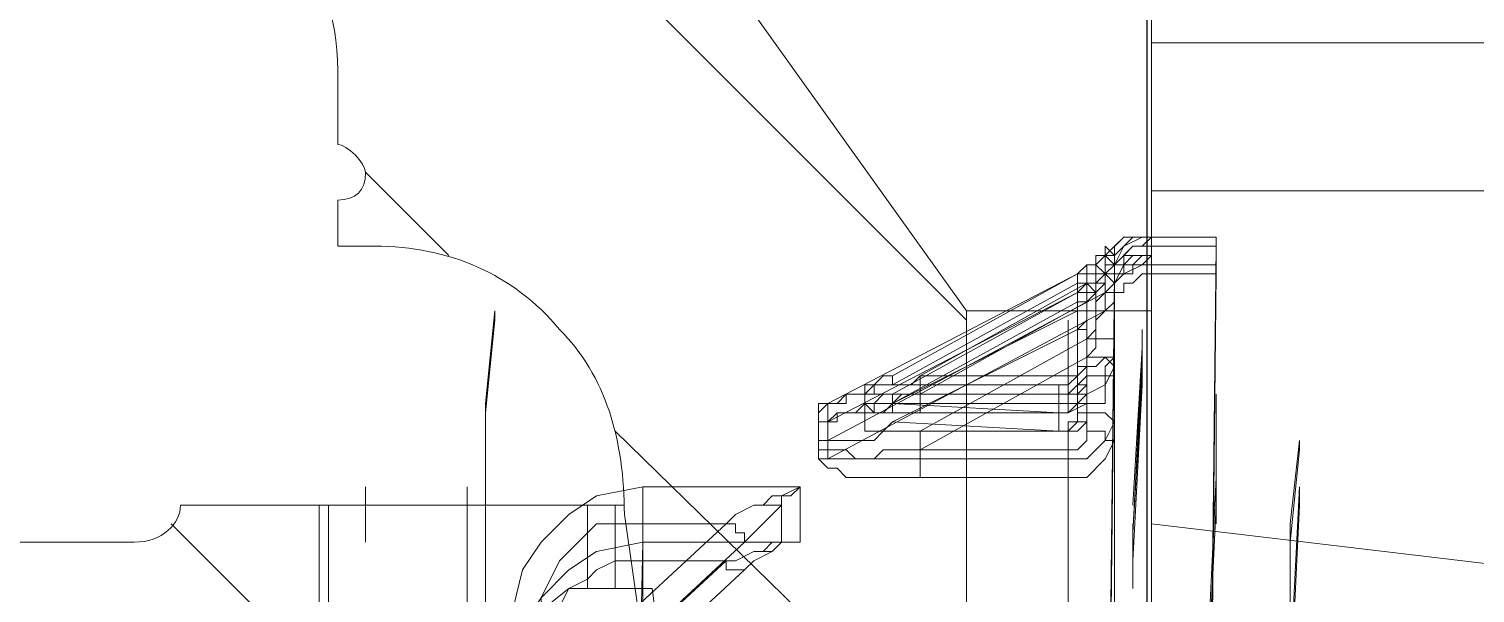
# Model space of a CAD drawing. Header units: millimetres. Extents: x 25083 to 52777, y 24772 to 45779.
# Drawn here: x 46593.6 to 46651.7, y 38704 to 38726.7 of the extents above; entities that cross this region are included whole.
import ezdxf

# ---------------------------------------------------------------- set-up
doc = ezdxf.new("R2010")
doc.units = ezdxf.units.MM

# ---------------------------------------------------------------- blocks, each defined once
blk = doc.blocks.new('zw$F4C5')
at = {"color": 7, "lineweight": 0}
for points in [[(528.444, 72.786), (528.444, 356.505)], [(472.369, 295.602), (521.017, 246.954)], [(496.878, 252.895), (500.221, 249.553)], [(506.905, 242.497), (522.131, 227.643)], [(489.08, 238.784), (495.022, 232.842)]]:
    blk.add_lwpolyline(points, dxfattribs=at)
at = {"color": 7, "lineweight": 5}
for points in [[(486.48, 295.602), (521.017, 247.325)], [(559.267, 258.095), (528.444, 258.095)], [(495.764, 256.98), (495.764, 254.01)], [(559.267, 252.153), (528.444, 252.153)], [(495.764, 251.781), (495.764, 249.925)], [(495.764, 249.925), (497.25, 249.925)], [(526.587, 249.553), (527.33, 250.296), (527.701, 250.296)], [(526.587, 249.553), (526.587, 249.925), (526.958, 249.553)], [(528.444, 250.296), (528.072, 249.925), (527.701, 249.925), (526.958, 249.182), (526.958, 248.439)], [(526.958, 248.811), (526.958, 249.553), (527.701, 250.296), (528.072, 250.296)], [(526.958, 248.439), (526.958, 249.182), (527.33, 249.925), (528.072, 250.296)], [(528.444, 250.296), (528.072, 250.296), (527.33, 249.925), (526.958, 249.182), (526.958, 248.439)], [(527.701, 250.296), (527.33, 250.296), (526.958, 249.925), (526.958, 249.553)], [(528.444, 249.925), (527.701, 249.925), (527.33, 249.553), (527.33, 249.182), (526.958, 249.182), (526.958, 248.439)], [(528.444, 249.925), (527.701, 249.925), (526.958, 249.182), (526.958, 248.811)], [(528.072, 250.296), (527.701, 250.296)], [(527.701, 250.296), (528.072, 250.296)], [(528.072, 250.296), (528.444, 250.296)], [(528.444, 250.296), (528.072, 250.296)], [(528.072, 250.296), (528.444, 250.296)], [(528.072, 250.296), (528.444, 250.296)], [(528.444, 249.925), (528.444, 250.296)], [(528.444, 249.925), (528.444, 250.296)], [(528.444, 250.296), (531.043, 250.296)], [(528.444, 249.925), (528.444, 249.553)], [(528.444, 249.925), (528.444, 216.131)], [(531.043, 249.925), (528.444, 249.925)], [(530.672, 216.131), (531.043, 249.925)], [(531.043, 250.296), (531.043, 249.182)], [(531.043, 249.925), (531.043, 250.296)], [(525.473, 248.811), (525.844, 249.182), (526.216, 249.182), (526.587, 249.553)], [(525.473, 248.811), (525.844, 248.811), (525.844, 249.182), (526.216, 249.182), (526.216, 248.811)], [(526.587, 249.553), (526.216, 249.553), (526.216, 249.182), (526.587, 248.811)], [(526.587, 248.068), (526.587, 249.553)], [(526.958, 249.553), (526.587, 249.553), (526.587, 248.811)], [(526.587, 249.553), (526.958, 249.182), (526.958, 248.811)], [(527.701, 249.553), (527.33, 249.553), (526.958, 249.182), (526.587, 249.182)], [(526.587, 249.182), (526.587, 248.811)], [(526.958, 248.068), (526.958, 248.439), (526.587, 248.811), (526.587, 249.182)], [(526.958, 249.182), (526.587, 248.811), (526.587, 248.439)], [(526.958, 249.182), (526.587, 249.182)], [(526.958, 249.182), (527.33, 249.553), (527.701, 249.553)], [(528.444, 249.553), (528.072, 249.553), (527.701, 249.182), (527.33, 249.182), (527.33, 248.811), (526.958, 248.439), (526.958, 248.068)], [(526.958, 248.068), (526.958, 248.811), (527.33, 248.811), (527.33, 249.182), (527.701, 249.553), (528.444, 249.553)], [(528.072, 249.182), (527.33, 248.811), (526.958, 248.439), (526.958, 247.696)], [(528.072, 249.182), (527.33, 249.182), (526.958, 248.439), (526.958, 248.068)], [(528.072, 249.182), (527.701, 249.182), (527.701, 248.811), (527.33, 248.811), (526.958, 248.439), (526.958, 247.696)], [(528.072, 249.553), (527.701, 249.553)], [(527.701, 249.553), (528.072, 249.553)], [(528.444, 249.553), (528.072, 249.182)], [(528.444, 249.553), (528.072, 249.182)], [(528.444, 249.553), (528.072, 249.553)], [(528.072, 249.553), (528.444, 249.553)], [(528.444, 249.182), (528.072, 249.182)], [(528.444, 249.182), (528.444, 249.553)], [(528.444, 248.811), (528.444, 249.182)], [(531.043, 249.182), (528.444, 249.182)], [(531.043, 249.182), (531.043, 248.811)], [(515.446, 243.612), (525.473, 248.811)], [(525.473, 248.811), (518.046, 244.726)], [(525.473, 248.439), (525.844, 248.439), (525.844, 248.811)], [(526.587, 248.811), (526.216, 248.439), (525.844, 248.439), (525.473, 248.068)], [(525.844, 248.439), (525.844, 248.811), (525.473, 248.811)], [(525.473, 248.811), (525.473, 248.439)], [(526.216, 248.811), (525.844, 248.811)], [(525.844, 243.24), (525.844, 248.811)], [(525.844, 248.811), (525.844, 247.696)], [(525.844, 248.439), (526.216, 248.439), (526.216, 248.811), (526.587, 248.811)], [(526.587, 248.811), (526.216, 248.811), (526.216, 248.439), (526.587, 248.439)], [(526.216, 248.811), (526.216, 248.068)], [(526.587, 248.811), (526.587, 247.325)], [(526.958, 248.811), (526.587, 215.017)], [(526.587, 248.811), (526.958, 248.811), (526.958, 248.439)], [(526.958, 248.811), (526.958, 248.439)], [(526.958, 247.696), (526.958, 248.068), (527.33, 248.068), (527.33, 248.439), (527.701, 248.439), (528.072, 248.811)], [(528.072, 248.811), (528.444, 248.811)], [(528.444, 213.903), (528.444, 248.811)], [(528.444, 248.811), (531.043, 248.811)], [(531.043, 248.811), (530.672, 213.903)], [(515.446, 242.869), (525.473, 248.068)], [(515.446, 242.126), (526.587, 248.068)], [(518.046, 244.354), (525.473, 248.439)], [(518.046, 243.983), (525.473, 248.068)], [(525.844, 248.439), (519.16, 244.726)], [(525.473, 248.068), (525.844, 248.439), (526.216, 248.068)], [(525.473, 243.983), (525.473, 248.439)], [(525.473, 247.696), (525.844, 247.696), (525.844, 248.068), (526.216, 248.068)], [(525.473, 248.068), (525.473, 247.696)], [(525.844, 248.068), (525.844, 247.696), (525.473, 247.696)], [(525.844, 247.696), (525.844, 248.068), (525.473, 248.068)], [(525.844, 248.439), (525.844, 245.097)], [(526.587, 248.439), (525.844, 247.696)], [(526.216, 248.068), (525.844, 248.068)], [(526.216, 248.068), (525.844, 248.068), (525.844, 247.696)], [(525.844, 248.068), (525.844, 243.24)], [(525.844, 246.211), (526.216, 246.582), (526.216, 247.696), (526.587, 248.068)], [(526.216, 247.325), (526.216, 248.068)], [(526.958, 248.439), (526.587, 248.068)], [(526.958, 248.068), (526.587, 248.068), (526.587, 248.439)], [(526.958, 248.068), (526.958, 247.696), (526.587, 247.325)], [(526.958, 248.068), (526.958, 248.439)], [(526.958, 248.439), (526.958, 245.468)], [(526.958, 242.869), (526.958, 248.439)], [(526.958, 245.468), (526.958, 248.439)], [(526.958, 247.696), (526.958, 248.068)], [(526.958, 248.068), (526.958, 245.097)], [(526.958, 245.097), (526.958, 248.068)], [(525.473, 247.696), (518.046, 243.612)], [(518.046, 243.612), (525.473, 247.696)], [(519.16, 243.983), (525.844, 247.696)], [(525.473, 243.24), (525.473, 247.696)], [(525.473, 247.696), (525.473, 247.325)], [(525.844, 247.696), (525.844, 247.325), (525.473, 247.325)], [(525.844, 244.726), (525.844, 247.696)], [(526.587, 212.789), (526.958, 247.696)], [(526.958, 247.696), (526.958, 242.126)], [(501.706, 178.624), (501.706, 243.24), (502.077, 246.954), (502.077, 247.325), (501.706, 243.612), (501.706, 226.529)], [(515.446, 241.383), (526.587, 247.325)], [(525.473, 247.325), (518.046, 243.612)], [(521.017, 247.325), (521.017, 229.871)], [(528.444, 247.325), (521.017, 247.325)], [(525.102, 246.954), (525.102, 243.24)], [(525.102, 243.983), (525.102, 246.954)], [(525.473, 246.582), (525.844, 246.954), (525.844, 247.325), (526.216, 247.325)], [(525.473, 246.582), (525.844, 246.582), (525.844, 246.954)], [(526.216, 247.325), (525.844, 247.325), (525.844, 246.954)], [(526.587, 247.325), (526.216, 246.954), (526.216, 245.84), (525.844, 245.468)], [(526.958, 246.954), (526.958, 240.269)], [(525.473, 246.582), (518.046, 242.869)], [(518.046, 242.869), (525.473, 246.582)], [(526.958, 243.983), (526.958, 246.582)], [(528.072, 245.84), (528.072, 246.582)], [(528.072, 246.582), (528.072, 245.468)], [(519.16, 242.497), (525.844, 246.211)], [(526.958, 245.84), (526.958, 246.211), (525.844, 246.211)], [(527.701, 239.527), (528.072, 245.84)], [(525.844, 245.468), (519.16, 241.755)], [(525.473, 245.097), (525.473, 244.726), (525.102, 244.354), (524.73, 244.354)], [(525.844, 245.097), (525.844, 244.726), (525.102, 243.983), (524.73, 243.983)], [(526.958, 245.468), (526.587, 245.097), (526.587, 244.354), (525.844, 243.983), (525.102, 243.983)], [(525.102, 244.726), (525.473, 244.726), (525.844, 245.097)], [(525.102, 243.24), (525.844, 243.612), (526.587, 243.612), (526.587, 244.354), (526.958, 245.097)], [(525.844, 245.097), (525.473, 245.097)], [(525.844, 245.468), (525.844, 242.497)], [(525.844, 245.097), (526.216, 245.097), (526.587, 245.468), (526.958, 245.468)], [(525.844, 245.468), (526.587, 245.468), (526.958, 245.097)], [(525.844, 243.983), (525.844, 245.097)], [(526.958, 245.097), (526.958, 244.726), (525.844, 244.726)], [(526.958, 245.468), (526.958, 239.155)], [(526.958, 244.354), (526.958, 245.468)], [(528.072, 245.468), (527.701, 238.412)], [(528.072, 244.726), (528.072, 245.468)], [(528.072, 245.468), (528.072, 244.354)], [(515.446, 243.612), (516.189, 243.612), (516.189, 243.983), (516.932, 243.983), (517.303, 244.354), (518.789, 244.354), (519.16, 244.726)], [(518.046, 244.726), (517.674, 244.726), (517.303, 244.354), (516.932, 244.354), (516.932, 243.983)], [(518.046, 244.726), (518.046, 244.354)], [(519.16, 243.983), (519.16, 244.726)], [(525.102, 244.726), (519.16, 244.726)], [(525.844, 244.726), (525.844, 244.354), (525.473, 243.983), (525.102, 243.983)], [(527.701, 238.412), (528.072, 244.726)], [(519.16, 243.983), (516.189, 243.983), (515.818, 243.612), (515.075, 243.612), (515.075, 243.24)], [(519.16, 243.983), (518.417, 243.983), (518.046, 243.612), (516.932, 243.612), (516.56, 243.24), (515.818, 243.24), (515.818, 242.869), (515.446, 242.869)], [(518.046, 244.354), (517.303, 244.354), (517.303, 243.983), (516.932, 243.983)], [(516.932, 243.612), (517.303, 243.612), (517.674, 243.983), (518.046, 243.983)], [(516.932, 243.24), (516.932, 243.983)], [(516.932, 243.983), (516.932, 243.24)], [(516.932, 243.983), (524.73, 243.983)], [(518.046, 244.354), (524.73, 244.354)], [(518.046, 243.612), (518.046, 243.983)], [(519.16, 243.24), (519.16, 243.983)], [(525.102, 243.983), (519.16, 243.983)], [(519.16, 243.983), (525.102, 243.983)], [(524.73, 244.354), (524.73, 243.983)], [(524.73, 243.24), (525.102, 243.24), (525.844, 243.983), (525.844, 244.354)], [(524.73, 243.612), (525.102, 243.612), (525.102, 243.983), (525.473, 243.983), (525.473, 244.354)], [(524.73, 243.24), (524.73, 243.983)], [(525.844, 243.983), (525.844, 243.612), (525.473, 243.612), (525.102, 243.24), (524.73, 243.24)], [(524.73, 243.24), (525.102, 243.24), (525.102, 243.612), (525.473, 243.612), (525.473, 243.983)], [(525.102, 243.24), (525.102, 243.983)], [(525.473, 244.354), (525.844, 244.354)], [(525.844, 243.983), (525.473, 243.983)], [(526.958, 237.67), (526.958, 244.354)], [(526.958, 237.298), (526.958, 243.983)], [(528.072, 244.354), (527.701, 237.298)], [(531.043, 239.898), (531.043, 243.983)], [(531.043, 240.269), (531.043, 243.983)], [(515.446, 243.612), (515.075, 243.24)], [(515.446, 243.612), (515.446, 242.126)], [(516.932, 243.24), (516.932, 243.612)], [(516.932, 243.612), (517.303, 243.612)], [(517.303, 243.24), (516.932, 243.612)], [(516.932, 243.24), (518.046, 243.24), (518.046, 243.612)], [(516.932, 243.24), (517.674, 243.24), (518.046, 243.612)], [(517.303, 243.612), (517.303, 243.24)], [(518.046, 243.612), (517.303, 243.612)], [(524.73, 243.24), (518.046, 243.612)], [(524.73, 243.612), (518.046, 243.612)], [(524.73, 243.612), (524.73, 242.497)], [(515.075, 242.126), (515.075, 243.24)], [(515.075, 242.869), (515.446, 242.869), (515.818, 243.24), (519.16, 243.24)], [(515.075, 242.869), (515.075, 241.383)], [(515.075, 242.869), (515.446, 242.869)], [(515.446, 241.383), (515.446, 242.869)], [(516.932, 242.497), (516.932, 243.24)], [(516.932, 243.24), (517.303, 243.24)], [(516.932, 243.24), (524.73, 243.24)], [(516.932, 243.24), (524.73, 243.24)], [(518.046, 242.869), (517.674, 242.497), (516.932, 242.497)], [(517.303, 242.497), (517.674, 242.497), (518.046, 242.869)], [(518.046, 242.869), (524.73, 242.497)], [(519.16, 243.24), (525.102, 243.24)], [(525.473, 243.24), (525.473, 242.869), (525.102, 242.869), (525.102, 242.497), (524.73, 242.497)], [(524.73, 242.497), (525.102, 242.497), (525.473, 242.869), (525.844, 242.869), (525.844, 243.24)], [(525.844, 243.24), (525.844, 242.869), (525.473, 242.497), (525.102, 242.497)], [(525.102, 241.383), (525.844, 241.383), (526.587, 242.126), (526.958, 242.869)], [(525.473, 243.24), (525.844, 243.24)], [(526.958, 242.869), (526.587, 243.24), (525.844, 243.24)], [(526.958, 226.9), (526.958, 242.869)], [(531.043, 238.784), (531.043, 242.869)], [(531.043, 239.155), (531.043, 242.869)], [(519.16, 242.497), (517.674, 242.497), (517.303, 242.126), (515.446, 242.126)], [(516.932, 242.497), (517.303, 242.497)], [(517.303, 242.497), (516.932, 242.497)], [(516.932, 242.497), (524.73, 242.497)], [(517.303, 242.497), (516.932, 242.497)], [(519.16, 241.383), (519.16, 242.497)], [(519.16, 242.497), (525.102, 242.497)], [(525.102, 241.383), (525.102, 242.497)], [(525.102, 241.755), (525.473, 241.755), (525.844, 242.126), (525.844, 242.497)], [(526.958, 242.126), (526.587, 242.126), (526.587, 242.497), (525.844, 242.497)], [(515.075, 242.126), (515.446, 242.126)], [(515.075, 242.126), (515.075, 241.755), (516.189, 241.755), (516.56, 241.383), (519.16, 241.383)], [(515.446, 241.383), (517.303, 241.383), (517.674, 241.755), (519.16, 241.755)], [(519.16, 240.641), (519.16, 241.755)], [(525.102, 241.755), (519.16, 241.755)], [(526.958, 242.126), (526.587, 241.383), (525.844, 240.641), (525.102, 240.641)], [(525.102, 240.641), (525.102, 241.755)], [(526.958, 242.126), (526.958, 225.786)], [(534.014, 220.959), (534.014, 238.041), (534.386, 241.755), (534.386, 242.126), (534.014, 238.784), (534.014, 232.471)], [(515.446, 241.383), (515.075, 241.383)], [(519.16, 240.641), (516.189, 240.641), (515.818, 241.012), (515.446, 241.012), (515.075, 241.383)], [(519.16, 241.383), (525.102, 241.383)], [(525.102, 225.415), (525.102, 241.383)], [(525.102, 240.641), (519.16, 240.641)], [(525.102, 240.641), (525.102, 224.301)], [(530.672, 177.138), (530.672, 231.728), (531.043, 239.527), (531.043, 240.641), (530.672, 232.842)], [(496.878, 238.041), (496.878, 240.269)], [(500.963, 238.041), (500.963, 240.269)], [(502.82, 235.442), (503.191, 236.927), (503.934, 238.041), (505.048, 239.155), (506.162, 239.898), (508.019, 240.269)], [(508.019, 240.269), (508.019, 234.328), (507.648, 225.786)], [(508.019, 240.269), (508.019, 238.784)], [(508.019, 240.269), (514.332, 240.269)], [(512.847, 239.527), (513.218, 239.898), (513.589, 239.898), (514.332, 240.269)], [(514.332, 240.269), (513.961, 239.898), (513.589, 239.898), (513.589, 239.527)], [(514.332, 238.041), (514.332, 240.269)], [(526.958, 240.269), (526.958, 237.67)], [(534.014, 232.842), (534.386, 240.269), (534.386, 239.527), (534.014, 231.728), (534.014, 177.51)], [(489.451, 239.527), (507.276, 239.527)], [(495.022, 168.226), (495.022, 239.527)], [(495.393, 234.699), (495.393, 239.527)], [(500.963, 239.527), (500.963, 234.699)], [(505.791, 239.527), (505.791, 236.184)], [(506.905, 239.527), (506.905, 236.184)], [(511.361, 238.784), (511.733, 239.155), (512.475, 239.527), (512.847, 239.527)], [(512.104, 238.041), (513.589, 239.527)], [(513.589, 239.527), (512.847, 239.527)], [(513.589, 239.527), (513.589, 238.041)], [(508.019, 238.784), (506.162, 238.784), (504.677, 237.298), (503.934, 235.813), (503.934, 235.07)], [(506.162, 233.956), (511.361, 238.784)], [(507.276, 239.155), (514.704, 187.536)], [(508.019, 238.784), (511.361, 238.784)], [(511.361, 238.784), (511.733, 238.784), (511.733, 238.412), (512.104, 238.412), (512.104, 238.041)], [(526.958, 239.155), (526.958, 236.556)], [(527.701, 237.67), (527.701, 238.784)], [(559.638, 235.07), (528.444, 238.784)], [(527.701, 238.412), (527.701, 237.298)], [(487.594, 238.041), (481.653, 238.041)], [(508.019, 238.041), (506.162, 237.67), (505.048, 236.927), (503.934, 235.813), (503.191, 234.699), (502.82, 233.213)], [(506.905, 233.213), (512.104, 238.041)], [(507.648, 220.587), (508.019, 238.041)], [(508.019, 238.041), (508.019, 237.298)], [(514.332, 238.041), (508.019, 238.041)], [(512.847, 237.67), (512.475, 237.67), (511.733, 237.298), (511.361, 237.298)], [(513.589, 238.041), (513.218, 237.67), (512.475, 237.298), (512.104, 236.927)], [(514.332, 238.041), (513.218, 238.041), (512.847, 237.67)], [(512.847, 237.67), (513.218, 237.67), (513.589, 238.041)], [(513.589, 238.041), (514.332, 238.041)], [(527.701, 236.556), (527.701, 237.67)], [(527.701, 237.298), (527.701, 237.67)], [(503.934, 233.585), (503.934, 234.328), (504.306, 235.07), (504.677, 235.442), (505.048, 236.184), (505.791, 236.556), (506.162, 236.927), (506.905, 237.298), (508.019, 237.298)], [(511.361, 237.298), (506.162, 232.471)], [(511.361, 237.298), (508.019, 237.298)], [(512.104, 236.927), (511.361, 236.927), (511.361, 237.298)], [(526.958, 236.184), (526.958, 237.298)], [(527.701, 237.298), (527.701, 236.184)], [(506.905, 232.099), (512.104, 236.927)], [(527.701, 236.184), (527.701, 236.556)], [(505.048, 236.184), (503.191, 234.699)], [(505.048, 236.184), (508.39, 236.184)], [(508.39, 236.184), (514.704, 189.764)]]:
    blk.add_lwpolyline(points, dxfattribs=at)
for points in [[(488.708, 270.349), (474.968, 268.864), (462.713, 261.437), (454.915, 249.925)], [(495.764, 256.98), (495.764, 259.209), (495.022, 261.065), (493.907, 262.922)], [(495.764, 254.01), (496.136, 254.01), (496.878, 253.267), (496.878, 252.895)], [(496.878, 252.895), (496.878, 252.153), (496.507, 251.781), (495.764, 251.781)], [(497.25, 249.925), (500.221, 249.925), (502.82, 248.811), (504.677, 246.582)], [(504.677, 246.582), (506.534, 244.726), (507.276, 242.126), (507.276, 239.155)], [(487.594, 238.041), (488.708, 238.041), (489.451, 238.784), (489.451, 239.527)]]:
    blk.add_open_spline(points, degree=3, dxfattribs=at)

msp = doc.modelspace()

# ---------------------------------------------------------------- linework, layer by layer
at = {"color": 1}
msp.add_line((46638.536, 39309.908), (46638.536, 38095.854), dxfattribs=at)

# ---------------------------------------------------------------- block references
msp.add_blockref('zw$F4C5', (46110.278, 38468.039))

doc.saveas('drawing.dxf')
